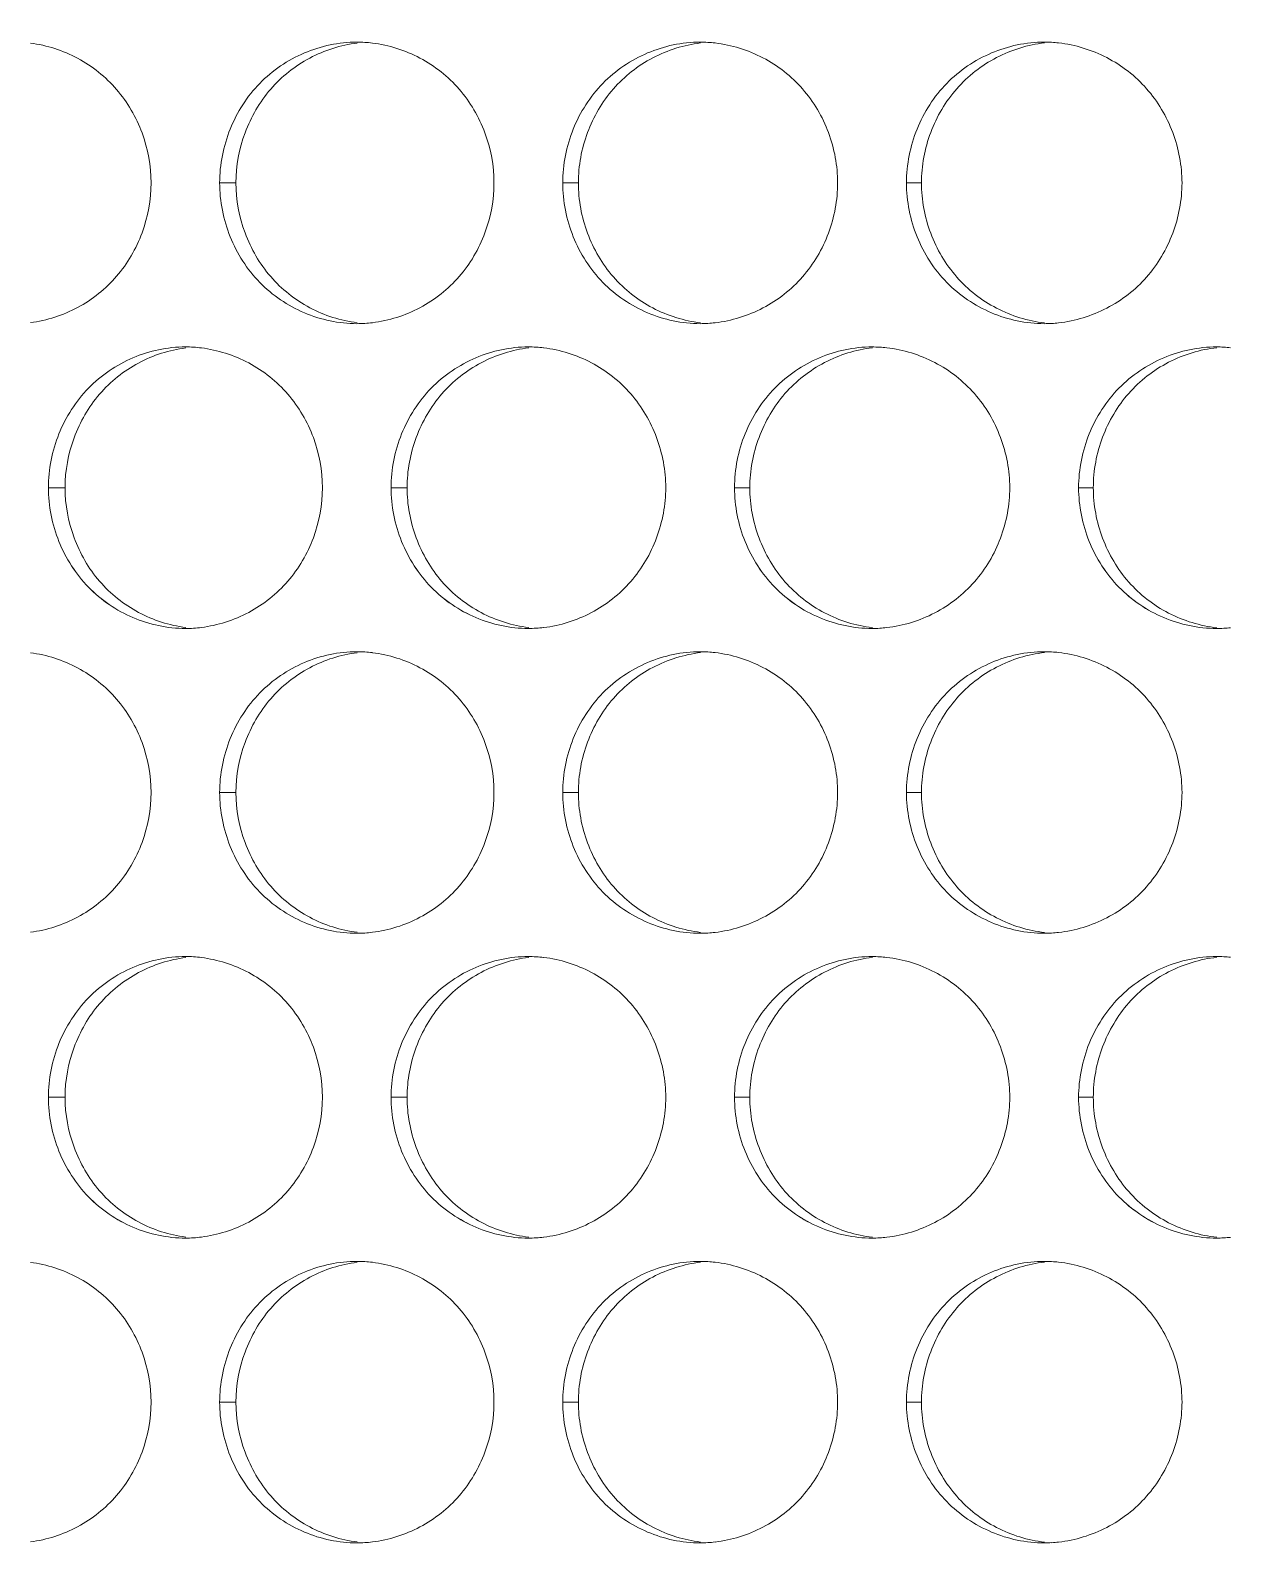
# Model space of a CAD drawing. Header units: millimetres. Extents: x 1177 to 4147, y 93 to 2194.
# Drawn here: x 1623.17 to 1648.75, y 1713.08 to 1745.56 of the extents above; entities that cross this region are included whole.
import ezdxf

# ---------------------------------------------------------------- set-up
doc = ezdxf.new("R2010")
doc.units = ezdxf.units.MM
doc.header["$LTSCALE"] = 0.1
doc.layers.get('0').update_dxf_attribs({"lineweight": 13})
doc.layers.add('标注', color=251, linetype='Continuous', lineweight=9)

msp = doc.modelspace()

# ---------------------------------------------------------------- linework, layer by layer
msp.add_arc((1812.49, 1686.895), 196.75, 204.56225, 43.01001)
at = {"layer": '标注'}
for p, q in [((1627.551, 1742.313), (1627.203, 1742.313)), ((1634.85, 1742.313), (1634.516, 1742.313)), ((1642.165, 1742.313), (1641.845, 1742.313)), ((1623.907, 1735.818), (1623.553, 1735.818)), ((1623.907, 1735.818), (1623.553, 1735.818)), ((1631.199, 1735.818), (1630.858, 1735.818)), ((1631.199, 1735.818), (1630.858, 1735.818)), ((1638.506, 1735.818), (1638.179, 1735.818)), ((1638.506, 1735.818), (1638.179, 1735.818)), ((1645.828, 1735.818), (1645.515, 1735.818)), ((1645.828, 1735.818), (1645.515, 1735.818)), ((1627.551, 1729.323), (1627.203, 1729.323)), ((1634.85, 1729.323), (1634.516, 1729.323)), ((1642.165, 1729.323), (1641.845, 1729.323)), ((1623.907, 1722.827), (1623.553, 1722.827)), ((1623.907, 1722.827), (1623.553, 1722.827)), ((1631.199, 1722.827), (1630.858, 1722.827)), ((1631.199, 1722.827), (1630.858, 1722.827)), ((1638.506, 1722.827), (1638.179, 1722.827)), ((1638.506, 1722.827), (1638.179, 1722.827)), ((1645.828, 1722.827), (1645.515, 1722.827)), ((1645.828, 1722.827), (1645.515, 1722.827)), ((1627.551, 1716.332), (1627.203, 1716.332)), ((1634.85, 1716.332), (1634.516, 1716.332)), ((1642.165, 1716.332), (1641.845, 1716.332))]:
    msp.add_line(p, q, dxfattribs=at)
for centre, radius, start, end in [((1630.126, 1742.589), 2.724, 86.3499, 89.9928), ((1630.122, 1742.532), 2.781, 83.026, 86.3504), ((1637.445, 1742.579), 2.734, 86.5115, 89.9934), ((1637.442, 1742.524), 2.789, 83.3318, 86.512), ((1644.78, 1742.569), 2.744, 86.6715, 89.994), ((1644.777, 1742.516), 2.797, 83.635, 86.672), ((1630.126, 1742.037), 2.724, 270.0072, 273.6501), ((1630.122, 1742.094), 2.781, 273.6496, 276.974), ((1637.445, 1742.047), 2.734, 270.0066, 273.4885), ((1637.442, 1742.102), 2.789, 273.488, 276.6682), ((1644.78, 1742.057), 2.744, 270.006, 273.3285), ((1644.777, 1742.11), 2.797, 273.328, 276.365), ((1626.472, 1736.099), 2.719, 86.2684, 89.9925), ((1626.472, 1736.099), 2.719, 86.2684, 89.9925), ((1626.469, 1736.041), 2.777, 82.872, 86.269), ((1626.469, 1736.041), 2.777, 82.872, 86.269), ((1633.784, 1736.089), 2.729, 86.4309, 89.9931), ((1633.784, 1736.089), 2.729, 86.4309, 89.9931), ((1633.78, 1736.033), 2.785, 83.1792, 86.4314), ((1633.78, 1736.033), 2.785, 83.1792, 86.4314), ((1641.111, 1736.078), 2.739, 86.5917, 89.9937), ((1641.111, 1736.078), 2.739, 86.5917, 89.9937), ((1641.108, 1736.025), 2.793, 83.4837, 86.5922), ((1641.108, 1736.025), 2.793, 83.4837, 86.5922), ((1648.453, 1736.069), 2.749, 86.7509, 89.9943), ((1648.453, 1736.069), 2.749, 86.7509, 89.9943), ((1648.45, 1736.017), 2.801, 83.7856, 86.7514), ((1648.45, 1736.017), 2.801, 83.7856, 86.7514), ((1626.472, 1735.536), 2.719, 270.0075, 273.7316), ((1626.472, 1735.536), 2.719, 270.0075, 273.7316), ((1626.469, 1735.595), 2.777, 273.731, 277.128), ((1626.469, 1735.595), 2.777, 273.731, 277.128), ((1633.784, 1735.547), 2.729, 270.0069, 273.5691), ((1633.784, 1735.547), 2.729, 270.0069, 273.5691), ((1633.78, 1735.603), 2.785, 273.5686, 276.8208), ((1633.78, 1735.603), 2.785, 273.5686, 276.8208), ((1641.111, 1735.557), 2.739, 270.0063, 273.4083), ((1641.111, 1735.557), 2.739, 270.0063, 273.4083), ((1641.108, 1735.611), 2.793, 273.4078, 276.5163), ((1641.108, 1735.611), 2.793, 273.4078, 276.5163), ((1648.453, 1735.567), 2.749, 270.0057, 273.2491), ((1648.453, 1735.567), 2.749, 270.0057, 273.2491), ((1648.45, 1735.619), 2.801, 273.2486, 276.2144), ((1648.45, 1735.619), 2.801, 273.2486, 276.2144), ((1630.126, 1729.599), 2.724, 86.3499, 89.9928), ((1630.122, 1729.542), 2.781, 83.026, 86.3504), ((1637.445, 1729.588), 2.734, 86.5115, 89.9934), ((1637.442, 1729.533), 2.789, 83.3318, 86.512), ((1644.78, 1729.578), 2.744, 86.6715, 89.994), ((1644.777, 1729.526), 2.797, 83.635, 86.672), ((1630.126, 1729.047), 2.724, 270.0072, 273.6501), ((1630.122, 1729.104), 2.781, 273.6496, 276.974), ((1637.445, 1729.057), 2.734, 270.0066, 273.4885), ((1637.442, 1729.112), 2.789, 273.488, 276.6682), ((1644.78, 1729.067), 2.744, 270.006, 273.3285), ((1644.777, 1729.12), 2.797, 273.328, 276.365), ((1626.472, 1723.109), 2.719, 86.2684, 89.9925), ((1626.472, 1723.109), 2.719, 86.2684, 89.9925), ((1626.469, 1723.051), 2.777, 82.872, 86.269), ((1626.469, 1723.051), 2.777, 82.872, 86.269), ((1633.784, 1723.098), 2.729, 86.4309, 89.9931), ((1633.784, 1723.098), 2.729, 86.4309, 89.9931), ((1633.78, 1723.042), 2.785, 83.1792, 86.4314), ((1633.78, 1723.042), 2.785, 83.1792, 86.4314), ((1641.111, 1723.088), 2.739, 86.5917, 89.9937), ((1641.111, 1723.088), 2.739, 86.5917, 89.9937), ((1641.108, 1723.034), 2.793, 83.4837, 86.5922), ((1641.108, 1723.034), 2.793, 83.4837, 86.5922), ((1648.453, 1723.078), 2.749, 86.7509, 89.9943), ((1648.453, 1723.078), 2.749, 86.7509, 89.9943), ((1648.45, 1723.027), 2.801, 83.7856, 86.7514), ((1648.45, 1723.027), 2.801, 83.7856, 86.7514), ((1626.472, 1722.546), 2.719, 270.0075, 273.7316), ((1626.472, 1722.546), 2.719, 270.0075, 273.7316), ((1626.469, 1722.604), 2.777, 273.731, 277.128), ((1626.469, 1722.604), 2.777, 273.731, 277.128), ((1633.784, 1722.557), 2.729, 270.0069, 273.5691), ((1633.784, 1722.557), 2.729, 270.0069, 273.5691), ((1633.78, 1722.613), 2.785, 273.5686, 276.8208), ((1633.78, 1722.613), 2.785, 273.5686, 276.8208), ((1641.111, 1722.567), 2.739, 270.0063, 273.4083), ((1641.111, 1722.567), 2.739, 270.0063, 273.4083), ((1641.108, 1722.621), 2.793, 273.4078, 276.5163), ((1641.108, 1722.621), 2.793, 273.4078, 276.5163), ((1648.453, 1722.577), 2.749, 270.0057, 273.2491), ((1648.453, 1722.577), 2.749, 270.0057, 273.2491), ((1648.45, 1722.628), 2.801, 273.2486, 276.2144), ((1648.45, 1722.628), 2.801, 273.2486, 276.2144), ((1630.126, 1716.608), 2.724, 86.3499, 89.9928), ((1630.122, 1716.551), 2.781, 83.026, 86.3504), ((1637.445, 1716.598), 2.734, 86.5115, 89.9934), ((1637.442, 1716.543), 2.789, 83.3318, 86.512), ((1644.78, 1716.588), 2.744, 86.6715, 89.994), ((1644.777, 1716.535), 2.797, 83.635, 86.672), ((1630.126, 1716.056), 2.724, 270.0072, 273.6501), ((1630.122, 1716.113), 2.781, 273.6496, 276.974), ((1637.445, 1716.067), 2.734, 270.0066, 273.4885), ((1637.442, 1716.122), 2.789, 273.488, 276.6682), ((1644.78, 1716.077), 2.744, 270.006, 273.3285), ((1644.777, 1716.129), 2.797, 273.328, 276.365)]:
    msp.add_arc(centre, radius, start, end, dxfattribs=at)
msp.add_spline([(2027.49, 1819.182), (1864.296, 1806.369), (1766.772, 1737.15), (1658.757, 1615.796), (1597.49, 1595.163)], degree=3, dxfattribs=at)
for points, knots in [([(1625.742, 1742.313), (1625.742, 1742.674), (1625.608, 1743.397), (1625.06, 1744.345), (1624.209, 1745.023), (1623.52, 1745.246), (1623.17, 1745.291)], [0, 0, 0, 0, 0.253013, 0.504283, 0.752908, 1, 1, 1, 1]), ([(1630.135, 1745.292), (1629.784, 1745.249), (1629.092, 1745.029), (1628.237, 1744.351), (1627.686, 1743.4), (1627.551, 1742.675), (1627.551, 1742.313)], [0, 0, 0, 0, 0.247099, 0.495678, 0.74693, 1, 1, 1, 1]), ([(1633.052, 1742.313), (1633.052, 1742.675), (1632.917, 1743.401), (1632.364, 1744.351), (1631.506, 1745.029), (1630.811, 1745.25), (1630.46, 1745.293)], [0, 0, 0, 0, 0.252789, 0.503949, 0.752665, 1, 1, 1, 1]), ([(1637.454, 1745.294), (1637.101, 1745.253), (1636.404, 1745.034), (1635.542, 1744.357), (1634.986, 1743.404), (1634.85, 1742.676), (1634.85, 1742.313)], [0, 0, 0, 0, 0.247334, 0.496004, 0.747149, 1, 1, 1, 1]), ([(1640.378, 1742.313), (1640.378, 1742.676), (1640.241, 1743.405), (1639.683, 1744.358), (1638.818, 1745.035), (1638.119, 1745.253), (1637.766, 1745.294)], [0, 0, 0, 0, 0.252574, 0.503626, 0.752432, 1, 1, 1, 1]), ([(1644.789, 1745.296), (1644.434, 1745.256), (1643.733, 1745.04), (1642.863, 1744.363), (1642.302, 1743.408), (1642.165, 1742.677), (1642.165, 1742.313)], [0, 0, 0, 0, 0.247559, 0.496317, 0.747359, 1, 1, 1, 1]), ([(1647.719, 1742.313), (1647.719, 1742.677), (1647.581, 1743.409), (1647.018, 1744.364), (1646.146, 1745.04), (1645.443, 1745.256), (1645.087, 1745.296)], [0, 0, 0, 0, 0.252366, 0.503316, 0.752209, 1, 1, 1, 1]), ([(1623.17, 1739.335), (1623.52, 1739.38), (1624.209, 1739.603), (1625.06, 1740.281), (1625.608, 1741.229), (1625.742, 1741.953), (1625.742, 1742.313)], [0, 0, 0, 0, 0.247092, 0.495717, 0.746987, 1, 1, 1, 1]), ([(1627.551, 1742.313), (1627.551, 1741.951), (1627.686, 1741.226), (1628.237, 1740.275), (1629.092, 1739.597), (1629.784, 1739.377), (1630.135, 1739.334)], [0, 0, 0, 0, 0.25307, 0.504322, 0.752901, 1, 1, 1, 1]), ([(1630.46, 1739.334), (1630.811, 1739.376), (1631.506, 1739.597), (1632.364, 1740.275), (1632.917, 1741.225), (1633.052, 1741.951), (1633.052, 1742.313)], [0, 0, 0, 0, 0.247335, 0.496051, 0.747211, 1, 1, 1, 1]), ([(1634.85, 1742.313), (1634.85, 1741.95), (1634.986, 1741.222), (1635.542, 1740.269), (1636.404, 1739.592), (1637.101, 1739.373), (1637.454, 1739.332)], [0, 0, 0, 0, 0.252851, 0.503996, 0.752666, 1, 1, 1, 1]), ([(1637.766, 1739.332), (1638.119, 1739.373), (1638.818, 1739.591), (1639.683, 1740.268), (1640.241, 1741.221), (1640.378, 1741.95), (1640.378, 1742.313)], [0, 0, 0, 0, 0.247568, 0.496374, 0.747426, 1, 1, 1, 1]), ([(1642.165, 1742.313), (1642.165, 1741.949), (1642.302, 1741.218), (1642.863, 1740.263), (1643.733, 1739.586), (1644.434, 1739.37), (1644.789, 1739.33)], [0, 0, 0, 0, 0.252641, 0.503683, 0.752441, 1, 1, 1, 1]), ([(1645.087, 1739.33), (1645.443, 1739.37), (1646.146, 1739.586), (1647.018, 1740.262), (1647.581, 1741.217), (1647.719, 1741.949), (1647.719, 1742.313)], [0, 0, 0, 0, 0.247791, 0.496684, 0.747634, 1, 1, 1, 1]), ([(1626.481, 1738.796), (1626.132, 1738.753), (1625.442, 1738.531), (1624.59, 1737.852), (1624.041, 1736.903), (1623.907, 1736.179), (1623.907, 1735.818)], [0, 0, 0, 0, 0.246977, 0.49551, 0.746818, 1, 1, 1, 1]), ([(1626.481, 1738.796), (1626.132, 1738.753), (1625.442, 1738.531), (1624.59, 1737.852), (1624.041, 1736.903), (1623.907, 1736.179), (1623.907, 1735.818)], [0, 0, 0, 0, 0.246977, 0.49551, 0.746818, 1, 1, 1, 1]), ([(1629.395, 1735.818), (1629.395, 1736.179), (1629.261, 1736.904), (1628.71, 1737.853), (1627.855, 1738.531), (1627.163, 1738.753), (1626.813, 1738.797)], [0, 0, 0, 0, 0.2529, 0.504114, 0.752785, 1, 1, 1, 1]), ([(1629.395, 1735.818), (1629.395, 1736.179), (1629.261, 1736.904), (1628.71, 1737.853), (1627.855, 1738.531), (1627.163, 1738.753), (1626.813, 1738.797)], [0, 0, 0, 0, 0.2529, 0.504114, 0.752785, 1, 1, 1, 1]), ([(1633.793, 1738.798), (1633.441, 1738.756), (1632.746, 1738.536), (1631.887, 1737.859), (1631.334, 1736.907), (1631.199, 1736.18), (1631.199, 1735.818)], [0, 0, 0, 0, 0.247217, 0.495842, 0.747041, 1, 1, 1, 1]), ([(1633.793, 1738.798), (1633.441, 1738.756), (1632.746, 1738.536), (1631.887, 1737.859), (1631.334, 1736.907), (1631.199, 1736.18), (1631.199, 1735.818)], [0, 0, 0, 0, 0.247217, 0.495842, 0.747041, 1, 1, 1, 1]), ([(1636.713, 1735.818), (1636.713, 1736.18), (1636.577, 1736.908), (1636.021, 1737.859), (1635.16, 1738.537), (1634.463, 1738.756), (1634.111, 1738.798)], [0, 0, 0, 0, 0.25268, 0.503786, 0.752547, 1, 1, 1, 1]), ([(1636.713, 1735.818), (1636.713, 1736.18), (1636.577, 1736.908), (1636.021, 1737.859), (1635.16, 1738.537), (1634.463, 1738.756), (1634.111, 1738.798)], [0, 0, 0, 0, 0.25268, 0.503786, 0.752547, 1, 1, 1, 1]), ([(1641.119, 1738.8), (1640.766, 1738.759), (1640.067, 1738.542), (1639.201, 1737.865), (1638.642, 1736.911), (1638.506, 1736.181), (1638.506, 1735.818)], [0, 0, 0, 0, 0.247448, 0.496162, 0.747255, 1, 1, 1, 1]), ([(1641.119, 1738.8), (1640.766, 1738.759), (1640.067, 1738.542), (1639.201, 1737.865), (1638.642, 1736.911), (1638.506, 1736.181), (1638.506, 1735.818)], [0, 0, 0, 0, 0.247448, 0.496162, 0.747255, 1, 1, 1, 1]), ([(1644.046, 1735.818), (1644.046, 1736.181), (1643.909, 1736.912), (1643.348, 1737.866), (1642.48, 1738.542), (1641.779, 1738.759), (1641.425, 1738.8)], [0, 0, 0, 0, 0.252469, 0.503469, 0.752319, 1, 1, 1, 1]), ([(1644.046, 1735.818), (1644.046, 1736.181), (1643.909, 1736.912), (1643.348, 1737.866), (1642.48, 1738.542), (1641.779, 1738.759), (1641.425, 1738.8)], [0, 0, 0, 0, 0.252469, 0.503469, 0.752319, 1, 1, 1, 1]), ([(1648.461, 1738.801), (1648.106, 1738.763), (1647.402, 1738.548), (1646.529, 1737.871), (1645.966, 1736.915), (1645.828, 1736.183), (1645.828, 1735.818)], [0, 0, 0, 0, 0.247668, 0.496469, 0.747461, 1, 1, 1, 1]), ([(1648.461, 1738.801), (1648.106, 1738.763), (1647.402, 1738.548), (1646.529, 1737.871), (1645.966, 1736.915), (1645.828, 1736.183), (1645.828, 1735.818)], [0, 0, 0, 0, 0.247668, 0.496469, 0.747461, 1, 1, 1, 1]), ([(1623.907, 1735.818), (1623.907, 1735.457), (1624.041, 1734.733), (1624.59, 1733.783), (1625.442, 1733.105), (1626.132, 1732.883), (1626.481, 1732.839)], [0, 0, 0, 0, 0.253182, 0.50449, 0.753023, 1, 1, 1, 1]), ([(1623.907, 1735.818), (1623.907, 1735.457), (1624.041, 1734.733), (1624.59, 1733.783), (1625.442, 1733.105), (1626.132, 1732.883), (1626.481, 1732.839)], [0, 0, 0, 0, 0.253182, 0.50449, 0.753023, 1, 1, 1, 1]), ([(1626.813, 1732.839), (1627.163, 1732.883), (1627.855, 1733.105), (1628.71, 1733.783), (1629.261, 1734.732), (1629.395, 1735.457), (1629.395, 1735.818)], [0, 0, 0, 0, 0.247215, 0.495886, 0.7471, 1, 1, 1, 1]), ([(1626.813, 1732.839), (1627.163, 1732.883), (1627.855, 1733.105), (1628.71, 1733.783), (1629.261, 1734.732), (1629.395, 1735.457), (1629.395, 1735.818)], [0, 0, 0, 0, 0.247215, 0.495886, 0.7471, 1, 1, 1, 1]), ([(1631.199, 1735.818), (1631.199, 1735.456), (1631.334, 1734.729), (1631.887, 1733.777), (1632.746, 1733.099), (1633.441, 1732.88), (1633.793, 1732.838)], [0, 0, 0, 0, 0.252959, 0.504158, 0.752783, 1, 1, 1, 1]), ([(1631.199, 1735.818), (1631.199, 1735.456), (1631.334, 1734.729), (1631.887, 1733.777), (1632.746, 1733.099), (1633.441, 1732.88), (1633.793, 1732.838)], [0, 0, 0, 0, 0.252959, 0.504158, 0.752783, 1, 1, 1, 1]), ([(1634.111, 1732.837), (1634.463, 1732.88), (1635.16, 1733.099), (1636.021, 1733.776), (1636.577, 1734.728), (1636.713, 1735.455), (1636.713, 1735.818)], [0, 0, 0, 0, 0.247453, 0.496214, 0.74732, 1, 1, 1, 1]), ([(1634.111, 1732.837), (1634.463, 1732.88), (1635.16, 1733.099), (1636.021, 1733.776), (1636.577, 1734.728), (1636.713, 1735.455), (1636.713, 1735.818)], [0, 0, 0, 0, 0.247453, 0.496214, 0.74732, 1, 1, 1, 1]), ([(1638.506, 1735.818), (1638.506, 1735.454), (1638.642, 1734.725), (1639.201, 1733.771), (1640.067, 1733.094), (1640.766, 1732.876), (1641.119, 1732.836)], [0, 0, 0, 0, 0.252745, 0.503838, 0.752552, 1, 1, 1, 1]), ([(1638.506, 1735.818), (1638.506, 1735.454), (1638.642, 1734.725), (1639.201, 1733.771), (1640.067, 1733.094), (1640.766, 1732.876), (1641.119, 1732.836)], [0, 0, 0, 0, 0.252745, 0.503838, 0.752552, 1, 1, 1, 1]), ([(1641.425, 1732.836), (1641.779, 1732.876), (1642.48, 1733.093), (1643.348, 1733.77), (1643.909, 1734.724), (1644.046, 1735.454), (1644.046, 1735.818)], [0, 0, 0, 0, 0.247681, 0.496531, 0.747531, 1, 1, 1, 1]), ([(1641.425, 1732.836), (1641.779, 1732.876), (1642.48, 1733.093), (1643.348, 1733.77), (1643.909, 1734.724), (1644.046, 1735.454), (1644.046, 1735.818)], [0, 0, 0, 0, 0.247681, 0.496531, 0.747531, 1, 1, 1, 1]), ([(1645.828, 1735.818), (1645.828, 1735.453), (1645.966, 1734.721), (1646.529, 1733.765), (1647.402, 1733.088), (1648.106, 1732.873), (1648.461, 1732.834)], [0, 0, 0, 0, 0.252539, 0.503531, 0.752332, 1, 1, 1, 1]), ([(1645.828, 1735.818), (1645.828, 1735.453), (1645.966, 1734.721), (1646.529, 1733.765), (1647.402, 1733.088), (1648.106, 1732.873), (1648.461, 1732.834)], [0, 0, 0, 0, 0.252539, 0.503531, 0.752332, 1, 1, 1, 1]), ([(1623.778, 1734.671), (1623.922, 1734.312), (1624.347, 1733.643), (1625.004, 1733.2), (1625.356, 1733.05)], [0, 0, 0, 0, 0.502476, 1, 1, 1, 1]), ([(1631.083, 1734.671), (1631.228, 1734.312), (1631.654, 1733.643), (1632.312, 1733.199), (1632.665, 1733.05)], [0, 0, 0, 0, 0.502261, 1, 1, 1, 1]), ([(1638.405, 1734.671), (1638.55, 1734.312), (1638.977, 1733.642), (1639.636, 1733.199), (1639.99, 1733.05)], [0, 0, 0, 0, 0.502056, 1, 1, 1, 1]), ([(1645.741, 1734.671), (1645.887, 1734.312), (1646.315, 1733.642), (1646.976, 1733.199), (1647.33, 1733.05)], [0, 0, 0, 0, 0.501859, 1, 1, 1, 1]), ([(1625.742, 1729.323), (1625.742, 1729.683), (1625.608, 1730.407), (1625.06, 1731.355), (1624.209, 1732.033), (1623.52, 1732.256), (1623.17, 1732.3)], [0, 0, 0, 0, 0.253013, 0.504283, 0.752908, 1, 1, 1, 1]), ([(1630.135, 1732.302), (1629.784, 1732.259), (1629.092, 1732.038), (1628.237, 1731.36), (1627.686, 1730.41), (1627.551, 1729.684), (1627.551, 1729.323)], [0, 0, 0, 0, 0.247099, 0.495678, 0.74693, 1, 1, 1, 1]), ([(1633.052, 1729.323), (1633.052, 1729.684), (1632.917, 1730.411), (1632.364, 1731.361), (1631.506, 1732.039), (1630.811, 1732.259), (1630.46, 1732.302)], [0, 0, 0, 0, 0.252789, 0.503949, 0.752665, 1, 1, 1, 1]), ([(1637.454, 1732.304), (1637.101, 1732.262), (1636.404, 1732.044), (1635.542, 1731.367), (1634.986, 1730.414), (1634.85, 1729.686), (1634.85, 1729.323)], [0, 0, 0, 0, 0.247334, 0.496004, 0.747149, 1, 1, 1, 1]), ([(1640.378, 1729.323), (1640.378, 1729.686), (1640.241, 1730.414), (1639.683, 1731.367), (1638.818, 1732.044), (1638.119, 1732.263), (1637.766, 1732.304)], [0, 0, 0, 0, 0.252574, 0.503626, 0.752432, 1, 1, 1, 1]), ([(1644.789, 1732.305), (1644.434, 1732.266), (1643.733, 1732.05), (1642.863, 1731.373), (1642.302, 1730.418), (1642.165, 1729.687), (1642.165, 1729.323)], [0, 0, 0, 0, 0.247559, 0.496317, 0.747359, 1, 1, 1, 1]), ([(1647.719, 1729.323), (1647.719, 1729.687), (1647.581, 1730.418), (1647.018, 1731.373), (1646.146, 1732.05), (1645.443, 1732.266), (1645.087, 1732.306)], [0, 0, 0, 0, 0.252366, 0.503316, 0.752209, 1, 1, 1, 1]), ([(1623.17, 1726.345), (1623.52, 1726.39), (1624.209, 1726.612), (1625.06, 1727.291), (1625.608, 1728.239), (1625.742, 1728.962), (1625.742, 1729.323)], [0, 0, 0, 0, 0.247092, 0.495717, 0.746987, 1, 1, 1, 1]), ([(1627.551, 1729.323), (1627.551, 1728.961), (1627.686, 1728.235), (1628.237, 1727.285), (1629.092, 1726.607), (1629.784, 1726.386), (1630.135, 1726.343)], [0, 0, 0, 0, 0.25307, 0.504322, 0.752901, 1, 1, 1, 1]), ([(1630.46, 1726.343), (1630.811, 1726.386), (1631.506, 1726.607), (1632.364, 1727.284), (1632.917, 1728.235), (1633.052, 1728.961), (1633.052, 1729.323)], [0, 0, 0, 0, 0.247335, 0.496051, 0.747211, 1, 1, 1, 1]), ([(1634.85, 1729.323), (1634.85, 1728.96), (1634.986, 1728.231), (1635.542, 1727.279), (1636.404, 1726.601), (1637.101, 1726.383), (1637.454, 1726.342)], [0, 0, 0, 0, 0.252851, 0.503996, 0.752666, 1, 1, 1, 1]), ([(1637.766, 1726.341), (1638.119, 1726.383), (1638.818, 1726.601), (1639.683, 1727.278), (1640.241, 1728.231), (1640.378, 1728.96), (1640.378, 1729.323)], [0, 0, 0, 0, 0.247568, 0.496374, 0.747426, 1, 1, 1, 1]), ([(1642.165, 1729.323), (1642.165, 1728.959), (1642.302, 1728.228), (1642.863, 1727.272), (1643.733, 1726.596), (1644.434, 1726.38), (1644.789, 1726.34)], [0, 0, 0, 0, 0.252641, 0.503683, 0.752441, 1, 1, 1, 1]), ([(1645.087, 1726.34), (1645.443, 1726.379), (1646.146, 1726.595), (1647.018, 1727.272), (1647.581, 1728.227), (1647.719, 1728.958), (1647.719, 1729.323)], [0, 0, 0, 0, 0.247791, 0.496684, 0.747634, 1, 1, 1, 1]), ([(1626.481, 1725.806), (1626.132, 1725.762), (1625.442, 1725.54), (1624.59, 1724.862), (1624.041, 1723.913), (1623.907, 1723.189), (1623.907, 1722.827)], [0, 0, 0, 0, 0.246977, 0.49551, 0.746818, 1, 1, 1, 1]), ([(1626.481, 1725.806), (1626.132, 1725.762), (1625.442, 1725.54), (1624.59, 1724.862), (1624.041, 1723.913), (1623.907, 1723.189), (1623.907, 1722.827)], [0, 0, 0, 0, 0.246977, 0.49551, 0.746818, 1, 1, 1, 1]), ([(1629.395, 1722.827), (1629.395, 1723.189), (1629.261, 1723.913), (1628.71, 1724.863), (1627.855, 1725.541), (1627.163, 1725.762), (1626.813, 1725.806)], [0, 0, 0, 0, 0.2529, 0.504114, 0.752785, 1, 1, 1, 1]), ([(1629.395, 1722.827), (1629.395, 1723.189), (1629.261, 1723.913), (1628.71, 1724.863), (1627.855, 1725.541), (1627.163, 1725.762), (1626.813, 1725.806)], [0, 0, 0, 0, 0.2529, 0.504114, 0.752785, 1, 1, 1, 1]), ([(1633.793, 1725.808), (1633.441, 1725.766), (1632.746, 1725.546), (1631.887, 1724.868), (1631.334, 1723.917), (1631.199, 1723.19), (1631.199, 1722.827)], [0, 0, 0, 0, 0.247217, 0.495842, 0.747041, 1, 1, 1, 1]), ([(1633.793, 1725.808), (1633.441, 1725.766), (1632.746, 1725.546), (1631.887, 1724.868), (1631.334, 1723.917), (1631.199, 1723.19), (1631.199, 1722.827)], [0, 0, 0, 0, 0.247217, 0.495842, 0.747041, 1, 1, 1, 1]), ([(1636.713, 1722.827), (1636.713, 1723.19), (1636.577, 1723.917), (1636.021, 1724.869), (1635.16, 1725.546), (1634.463, 1725.766), (1634.111, 1725.808)], [0, 0, 0, 0, 0.25268, 0.503786, 0.752547, 1, 1, 1, 1]), ([(1636.713, 1722.827), (1636.713, 1723.19), (1636.577, 1723.917), (1636.021, 1724.869), (1635.16, 1725.546), (1634.463, 1725.766), (1634.111, 1725.808)], [0, 0, 0, 0, 0.25268, 0.503786, 0.752547, 1, 1, 1, 1]), ([(1641.119, 1725.809), (1640.766, 1725.769), (1640.067, 1725.552), (1639.201, 1724.875), (1638.642, 1723.921), (1638.506, 1723.191), (1638.506, 1722.827)], [0, 0, 0, 0, 0.247448, 0.496162, 0.747255, 1, 1, 1, 1]), ([(1641.119, 1725.809), (1640.766, 1725.769), (1640.067, 1725.552), (1639.201, 1724.875), (1638.642, 1723.921), (1638.506, 1723.191), (1638.506, 1722.827)], [0, 0, 0, 0, 0.247448, 0.496162, 0.747255, 1, 1, 1, 1]), ([(1644.046, 1722.827), (1644.046, 1723.191), (1643.909, 1723.921), (1643.348, 1724.875), (1642.48, 1725.552), (1641.779, 1725.769), (1641.425, 1725.81)], [0, 0, 0, 0, 0.252469, 0.503469, 0.752319, 1, 1, 1, 1]), ([(1644.046, 1722.827), (1644.046, 1723.191), (1643.909, 1723.921), (1643.348, 1724.875), (1642.48, 1725.552), (1641.779, 1725.769), (1641.425, 1725.81)], [0, 0, 0, 0, 0.252469, 0.503469, 0.752319, 1, 1, 1, 1]), ([(1648.461, 1725.811), (1648.106, 1725.772), (1647.402, 1725.557), (1646.529, 1724.881), (1645.966, 1723.924), (1645.828, 1723.192), (1645.828, 1722.827)], [0, 0, 0, 0, 0.247668, 0.496469, 0.747461, 1, 1, 1, 1]), ([(1648.461, 1725.811), (1648.106, 1725.772), (1647.402, 1725.557), (1646.529, 1724.881), (1645.966, 1723.924), (1645.828, 1723.192), (1645.828, 1722.827)], [0, 0, 0, 0, 0.247668, 0.496469, 0.747461, 1, 1, 1, 1]), ([(1623.907, 1722.827), (1623.907, 1722.466), (1624.041, 1721.742), (1624.59, 1720.793), (1625.442, 1720.115), (1626.132, 1719.893), (1626.481, 1719.849)], [0, 0, 0, 0, 0.253182, 0.50449, 0.753023, 1, 1, 1, 1]), ([(1623.907, 1722.827), (1623.907, 1722.466), (1624.041, 1721.742), (1624.59, 1720.793), (1625.442, 1720.115), (1626.132, 1719.893), (1626.481, 1719.849)], [0, 0, 0, 0, 0.253182, 0.50449, 0.753023, 1, 1, 1, 1]), ([(1626.813, 1719.849), (1627.163, 1719.893), (1627.855, 1720.114), (1628.71, 1720.792), (1629.261, 1721.742), (1629.395, 1722.466), (1629.395, 1722.827)], [0, 0, 0, 0, 0.247215, 0.495886, 0.7471, 1, 1, 1, 1]), ([(1626.813, 1719.849), (1627.163, 1719.893), (1627.855, 1720.114), (1628.71, 1720.792), (1629.261, 1721.742), (1629.395, 1722.466), (1629.395, 1722.827)], [0, 0, 0, 0, 0.247215, 0.495886, 0.7471, 1, 1, 1, 1]), ([(1631.199, 1722.827), (1631.199, 1722.465), (1631.334, 1721.738), (1631.887, 1720.787), (1632.746, 1720.109), (1633.441, 1719.889), (1633.793, 1719.847)], [0, 0, 0, 0, 0.252959, 0.504158, 0.752783, 1, 1, 1, 1]), ([(1631.199, 1722.827), (1631.199, 1722.465), (1631.334, 1721.738), (1631.887, 1720.787), (1632.746, 1720.109), (1633.441, 1719.889), (1633.793, 1719.847)], [0, 0, 0, 0, 0.252959, 0.504158, 0.752783, 1, 1, 1, 1]), ([(1634.111, 1719.847), (1634.463, 1719.889), (1635.16, 1720.109), (1636.021, 1720.786), (1636.577, 1721.738), (1636.713, 1722.465), (1636.713, 1722.827)], [0, 0, 0, 0, 0.247453, 0.496214, 0.74732, 1, 1, 1, 1]), ([(1634.111, 1719.847), (1634.463, 1719.889), (1635.16, 1720.109), (1636.021, 1720.786), (1636.577, 1721.738), (1636.713, 1722.465), (1636.713, 1722.827)], [0, 0, 0, 0, 0.247453, 0.496214, 0.74732, 1, 1, 1, 1]), ([(1638.506, 1722.827), (1638.506, 1722.464), (1638.642, 1721.734), (1639.201, 1720.78), (1640.067, 1720.103), (1640.766, 1719.886), (1641.119, 1719.846)], [0, 0, 0, 0, 0.252745, 0.503838, 0.752552, 1, 1, 1, 1]), ([(1638.506, 1722.827), (1638.506, 1722.464), (1638.642, 1721.734), (1639.201, 1720.78), (1640.067, 1720.103), (1640.766, 1719.886), (1641.119, 1719.846)], [0, 0, 0, 0, 0.252745, 0.503838, 0.752552, 1, 1, 1, 1]), ([(1641.425, 1719.845), (1641.779, 1719.886), (1642.48, 1720.103), (1643.348, 1720.78), (1643.909, 1721.734), (1644.046, 1722.464), (1644.046, 1722.827)], [0, 0, 0, 0, 0.247681, 0.496531, 0.747531, 1, 1, 1, 1]), ([(1641.425, 1719.845), (1641.779, 1719.886), (1642.48, 1720.103), (1643.348, 1720.78), (1643.909, 1721.734), (1644.046, 1722.464), (1644.046, 1722.827)], [0, 0, 0, 0, 0.247681, 0.496531, 0.747531, 1, 1, 1, 1]), ([(1645.828, 1722.827), (1645.828, 1722.463), (1645.966, 1721.73), (1646.529, 1720.774), (1647.402, 1720.098), (1648.106, 1719.883), (1648.461, 1719.844)], [0, 0, 0, 0, 0.252539, 0.503531, 0.752332, 1, 1, 1, 1]), ([(1645.828, 1722.827), (1645.828, 1722.463), (1645.966, 1721.73), (1646.529, 1720.774), (1647.402, 1720.098), (1648.106, 1719.883), (1648.461, 1719.844)], [0, 0, 0, 0, 0.252539, 0.503531, 0.752332, 1, 1, 1, 1]), ([(1623.778, 1721.68), (1623.922, 1721.322), (1624.347, 1720.653), (1625.004, 1720.209), (1625.356, 1720.059)], [0, 0, 0, 0, 0.502476, 1, 1, 1, 1]), ([(1631.083, 1721.68), (1631.228, 1721.322), (1631.654, 1720.652), (1632.312, 1720.209), (1632.665, 1720.059)], [0, 0, 0, 0, 0.502261, 1, 1, 1, 1]), ([(1638.405, 1721.68), (1638.55, 1721.321), (1638.977, 1720.652), (1639.636, 1720.209), (1639.99, 1720.059)], [0, 0, 0, 0, 0.502056, 1, 1, 1, 1]), ([(1645.741, 1721.68), (1645.887, 1721.321), (1646.315, 1720.652), (1646.976, 1720.209), (1647.33, 1720.059)], [0, 0, 0, 0, 0.501859, 1, 1, 1, 1]), ([(1625.742, 1716.332), (1625.742, 1716.693), (1625.608, 1717.416), (1625.06, 1718.364), (1624.209, 1719.043), (1623.52, 1719.265), (1623.17, 1719.31)], [0, 0, 0, 0, 0.253013, 0.504283, 0.752908, 1, 1, 1, 1]), ([(1630.135, 1719.312), (1629.784, 1719.269), (1629.092, 1719.048), (1628.237, 1718.37), (1627.686, 1717.42), (1627.551, 1716.694), (1627.551, 1716.332)], [0, 0, 0, 0, 0.247099, 0.495678, 0.74693, 1, 1, 1, 1]), ([(1633.052, 1716.332), (1633.052, 1716.694), (1632.917, 1717.42), (1632.364, 1718.371), (1631.506, 1719.048), (1630.811, 1719.269), (1630.46, 1719.312)], [0, 0, 0, 0, 0.252789, 0.503949, 0.752665, 1, 1, 1, 1]), ([(1637.454, 1719.313), (1637.101, 1719.272), (1636.404, 1719.054), (1635.542, 1718.376), (1634.986, 1717.423), (1634.85, 1716.695), (1634.85, 1716.332)], [0, 0, 0, 0, 0.247334, 0.496004, 0.747149, 1, 1, 1, 1]), ([(1640.378, 1716.332), (1640.378, 1716.695), (1640.241, 1717.424), (1639.683, 1718.377), (1638.818, 1719.054), (1638.119, 1719.272), (1637.766, 1719.314)], [0, 0, 0, 0, 0.252574, 0.503626, 0.752432, 1, 1, 1, 1]), ([(1644.789, 1719.315), (1644.434, 1719.275), (1643.733, 1719.059), (1642.863, 1718.382), (1642.302, 1717.427), (1642.165, 1716.696), (1642.165, 1716.332)], [0, 0, 0, 0, 0.247559, 0.496317, 0.747359, 1, 1, 1, 1]), ([(1647.719, 1716.332), (1647.719, 1716.696), (1647.581, 1717.428), (1647.018, 1718.383), (1646.146, 1719.06), (1645.443, 1719.276), (1645.087, 1719.315)], [0, 0, 0, 0, 0.252366, 0.503316, 0.752209, 1, 1, 1, 1]), ([(1623.17, 1713.355), (1623.52, 1713.399), (1624.209, 1713.622), (1625.06, 1714.3), (1625.608, 1715.248), (1625.742, 1715.972), (1625.742, 1716.332)], [0, 0, 0, 0, 0.247092, 0.495717, 0.746987, 1, 1, 1, 1]), ([(1627.551, 1716.332), (1627.551, 1715.971), (1627.686, 1715.245), (1628.237, 1714.295), (1629.092, 1713.617), (1629.784, 1713.396), (1630.135, 1713.353)], [0, 0, 0, 0, 0.25307, 0.504322, 0.752901, 1, 1, 1, 1]), ([(1630.46, 1713.353), (1630.811, 1713.396), (1631.506, 1713.616), (1632.364, 1714.294), (1632.917, 1715.244), (1633.052, 1715.971), (1633.052, 1716.332)], [0, 0, 0, 0, 0.247335, 0.496051, 0.747211, 1, 1, 1, 1]), ([(1634.85, 1716.332), (1634.85, 1715.969), (1634.986, 1715.241), (1635.542, 1714.288), (1636.404, 1713.611), (1637.101, 1713.392), (1637.454, 1713.351)], [0, 0, 0, 0, 0.252851, 0.503996, 0.752666, 1, 1, 1, 1]), ([(1637.766, 1713.351), (1638.119, 1713.392), (1638.818, 1713.611), (1639.683, 1714.288), (1640.241, 1715.241), (1640.378, 1715.969), (1640.378, 1716.332)], [0, 0, 0, 0, 0.247568, 0.496374, 0.747426, 1, 1, 1, 1]), ([(1642.165, 1716.332), (1642.165, 1715.968), (1642.302, 1715.237), (1642.863, 1714.282), (1643.733, 1713.605), (1644.434, 1713.389), (1644.789, 1713.35)], [0, 0, 0, 0, 0.252641, 0.503683, 0.752441, 1, 1, 1, 1]), ([(1645.087, 1713.349), (1645.443, 1713.389), (1646.146, 1713.605), (1647.018, 1714.281), (1647.581, 1715.237), (1647.719, 1715.968), (1647.719, 1716.332)], [0, 0, 0, 0, 0.247791, 0.496684, 0.747634, 1, 1, 1, 1])]:
    msp.add_open_spline(points, degree=3, knots=knots, dxfattribs=at)
for points in [[(1630.126, 1745.313), (1629.746, 1745.313), (1629.359, 1745.23), (1629.009, 1745.081)], [(1637.446, 1745.313), (1637.064, 1745.313), (1636.677, 1745.23), (1636.326, 1745.081)], [(1644.781, 1745.313), (1644.398, 1745.313), (1644.01, 1745.23), (1643.658, 1745.081)], [(1629.009, 1745.081), (1628.656, 1744.931), (1628.326, 1744.708), (1628.058, 1744.434)], [(1636.326, 1745.081), (1635.972, 1744.931), (1635.641, 1744.708), (1635.373, 1744.434)], [(1643.658, 1745.081), (1643.304, 1744.931), (1642.973, 1744.708), (1642.704, 1744.434)], [(1628.058, 1744.434), (1627.789, 1744.157), (1627.573, 1743.819), (1627.429, 1743.46)], [(1635.373, 1744.434), (1635.103, 1744.157), (1634.887, 1743.819), (1634.742, 1743.46)], [(1642.704, 1744.434), (1642.433, 1744.157), (1642.217, 1743.819), (1642.071, 1743.46)], [(1627.429, 1743.46), (1627.283, 1743.099), (1627.203, 1742.703), (1627.203, 1742.313)], [(1634.742, 1743.46), (1634.596, 1743.099), (1634.516, 1742.703), (1634.516, 1742.313)], [(1642.071, 1743.46), (1641.925, 1743.099), (1641.845, 1742.703), (1641.845, 1742.313)], [(1627.203, 1742.313), (1627.203, 1741.923), (1627.283, 1741.527), (1627.429, 1741.166)], [(1634.516, 1742.313), (1634.516, 1741.923), (1634.596, 1741.527), (1634.742, 1741.166)], [(1641.845, 1742.313), (1641.845, 1741.923), (1641.925, 1741.527), (1642.071, 1741.166)], [(1627.429, 1741.166), (1627.573, 1740.807), (1627.789, 1740.469), (1628.058, 1740.192)], [(1634.742, 1741.166), (1634.887, 1740.807), (1635.103, 1740.469), (1635.373, 1740.192)], [(1642.071, 1741.166), (1642.217, 1740.807), (1642.433, 1740.469), (1642.704, 1740.192)], [(1628.058, 1740.192), (1628.326, 1739.918), (1628.656, 1739.695), (1629.009, 1739.545)], [(1635.373, 1740.192), (1635.641, 1739.918), (1635.972, 1739.695), (1636.326, 1739.545)], [(1642.704, 1740.192), (1642.973, 1739.918), (1643.304, 1739.695), (1643.658, 1739.545)], [(1629.009, 1739.545), (1629.359, 1739.396), (1629.746, 1739.313), (1630.126, 1739.313)], [(1636.326, 1739.545), (1636.677, 1739.396), (1637.064, 1739.313), (1637.446, 1739.313)], [(1643.658, 1739.545), (1644.01, 1739.396), (1644.398, 1739.313), (1644.781, 1739.313)], [(1626.473, 1738.818), (1626.093, 1738.818), (1625.706, 1738.735), (1625.356, 1738.586)], [(1626.473, 1738.818), (1626.093, 1738.818), (1625.706, 1738.735), (1625.356, 1738.586)], [(1633.784, 1738.818), (1633.403, 1738.818), (1633.016, 1738.735), (1632.665, 1738.586)], [(1633.784, 1738.818), (1633.403, 1738.818), (1633.016, 1738.735), (1632.665, 1738.586)], [(1641.111, 1738.818), (1640.73, 1738.818), (1640.341, 1738.735), (1639.99, 1738.586)], [(1641.111, 1738.818), (1640.73, 1738.818), (1640.341, 1738.735), (1639.99, 1738.586)], [(1648.454, 1738.818), (1648.071, 1738.818), (1647.682, 1738.735), (1647.33, 1738.586)], [(1648.454, 1738.818), (1648.071, 1738.818), (1647.682, 1738.735), (1647.33, 1738.586)], [(1625.356, 1738.586), (1625.004, 1738.436), (1624.674, 1738.213), (1624.407, 1737.938)], [(1625.356, 1738.586), (1625.004, 1738.436), (1624.674, 1738.213), (1624.407, 1737.938)], [(1632.665, 1738.586), (1632.312, 1738.436), (1631.982, 1738.213), (1631.714, 1737.938)], [(1632.665, 1738.586), (1632.312, 1738.436), (1631.982, 1738.213), (1631.714, 1737.938)], [(1639.99, 1738.586), (1639.636, 1738.436), (1639.305, 1738.213), (1639.037, 1737.938)], [(1639.99, 1738.586), (1639.636, 1738.436), (1639.305, 1738.213), (1639.037, 1737.938)], [(1647.33, 1738.586), (1646.976, 1738.436), (1646.644, 1738.213), (1646.375, 1737.938)], [(1647.33, 1738.586), (1646.976, 1738.436), (1646.644, 1738.213), (1646.375, 1737.938)], [(1624.407, 1737.938), (1624.138, 1737.662), (1623.922, 1737.323), (1623.778, 1736.965)], [(1624.407, 1737.938), (1624.138, 1737.662), (1623.922, 1737.323), (1623.778, 1736.965)], [(1631.714, 1737.938), (1631.444, 1737.662), (1631.228, 1737.324), (1631.083, 1736.965)], [(1631.714, 1737.938), (1631.444, 1737.662), (1631.228, 1737.324), (1631.083, 1736.965)], [(1639.037, 1737.938), (1638.766, 1737.662), (1638.55, 1737.324), (1638.405, 1736.965)], [(1639.037, 1737.938), (1638.766, 1737.662), (1638.55, 1737.324), (1638.405, 1736.965)], [(1646.375, 1737.938), (1646.104, 1737.662), (1645.887, 1737.324), (1645.741, 1736.965)], [(1646.375, 1737.938), (1646.104, 1737.662), (1645.887, 1737.324), (1645.741, 1736.965)], [(1623.778, 1736.965), (1623.632, 1736.604), (1623.553, 1736.208), (1623.553, 1735.818)], [(1623.778, 1736.965), (1623.632, 1736.604), (1623.553, 1736.208), (1623.553, 1735.818)], [(1631.083, 1736.965), (1630.937, 1736.604), (1630.858, 1736.208), (1630.858, 1735.818)], [(1631.083, 1736.965), (1630.937, 1736.604), (1630.858, 1736.208), (1630.858, 1735.818)], [(1638.405, 1736.965), (1638.258, 1736.604), (1638.179, 1736.208), (1638.179, 1735.818)], [(1638.405, 1736.965), (1638.258, 1736.604), (1638.179, 1736.208), (1638.179, 1735.818)], [(1645.741, 1736.965), (1645.595, 1736.604), (1645.515, 1736.208), (1645.515, 1735.818)], [(1645.741, 1736.965), (1645.595, 1736.604), (1645.515, 1736.208), (1645.515, 1735.818)], [(1623.553, 1735.818), (1623.553, 1735.428), (1623.632, 1735.032), (1623.778, 1734.671)], [(1623.553, 1735.818), (1623.553, 1735.428), (1623.632, 1735.032), (1623.778, 1734.671)], [(1630.858, 1735.818), (1630.858, 1735.428), (1630.937, 1735.032), (1631.083, 1734.671)], [(1630.858, 1735.818), (1630.858, 1735.428), (1630.937, 1735.032), (1631.083, 1734.671)], [(1638.179, 1735.818), (1638.179, 1735.428), (1638.258, 1735.032), (1638.405, 1734.671)], [(1638.179, 1735.818), (1638.179, 1735.428), (1638.258, 1735.032), (1638.405, 1734.671)], [(1645.515, 1735.818), (1645.515, 1735.428), (1645.595, 1735.032), (1645.741, 1734.671)], [(1645.515, 1735.818), (1645.515, 1735.428), (1645.595, 1735.032), (1645.741, 1734.671)], [(1623.778, 1734.671), (1623.922, 1734.312), (1624.138, 1733.974), (1624.407, 1733.697)], [(1631.083, 1734.671), (1631.228, 1734.312), (1631.444, 1733.974), (1631.714, 1733.697)], [(1638.405, 1734.671), (1638.55, 1734.312), (1638.766, 1733.974), (1639.037, 1733.697)], [(1645.741, 1734.671), (1645.887, 1734.312), (1646.104, 1733.974), (1646.375, 1733.697)], [(1624.407, 1733.697), (1624.674, 1733.423), (1625.004, 1733.2), (1625.356, 1733.05)], [(1631.714, 1733.697), (1631.982, 1733.423), (1632.312, 1733.2), (1632.665, 1733.05)], [(1639.037, 1733.697), (1639.305, 1733.423), (1639.636, 1733.2), (1639.99, 1733.05)], [(1646.375, 1733.697), (1646.644, 1733.422), (1646.976, 1733.199), (1647.33, 1733.05)], [(1625.356, 1733.05), (1625.706, 1732.901), (1626.093, 1732.818), (1626.473, 1732.818)], [(1625.356, 1733.05), (1625.706, 1732.901), (1626.093, 1732.818), (1626.473, 1732.818)], [(1632.665, 1733.05), (1633.016, 1732.901), (1633.403, 1732.818), (1633.784, 1732.818)], [(1632.665, 1733.05), (1633.016, 1732.901), (1633.403, 1732.818), (1633.784, 1732.818)], [(1639.99, 1733.05), (1640.341, 1732.901), (1640.73, 1732.818), (1641.111, 1732.818)], [(1639.99, 1733.05), (1640.341, 1732.901), (1640.73, 1732.818), (1641.111, 1732.818)], [(1647.33, 1733.05), (1647.682, 1732.901), (1648.071, 1732.818), (1648.454, 1732.818)], [(1647.33, 1733.05), (1647.682, 1732.901), (1648.071, 1732.818), (1648.454, 1732.818)], [(1630.126, 1732.323), (1629.746, 1732.323), (1629.359, 1732.24), (1629.009, 1732.091)], [(1637.446, 1732.323), (1637.064, 1732.323), (1636.677, 1732.24), (1636.326, 1732.091)], [(1644.781, 1732.323), (1644.398, 1732.323), (1644.01, 1732.24), (1643.658, 1732.091)], [(1629.009, 1732.091), (1628.656, 1731.941), (1628.326, 1731.718), (1628.058, 1731.443)], [(1636.326, 1732.091), (1635.972, 1731.941), (1635.641, 1731.718), (1635.373, 1731.443)], [(1643.658, 1732.091), (1643.304, 1731.941), (1642.973, 1731.718), (1642.704, 1731.443)], [(1628.058, 1731.443), (1627.789, 1731.166), (1627.573, 1730.828), (1627.429, 1730.47)], [(1635.373, 1731.443), (1635.103, 1731.167), (1634.887, 1730.828), (1634.742, 1730.47)], [(1642.704, 1731.443), (1642.433, 1731.167), (1642.217, 1730.829), (1642.071, 1730.47)], [(1627.429, 1730.47), (1627.283, 1730.109), (1627.203, 1729.712), (1627.203, 1729.323)], [(1634.742, 1730.47), (1634.596, 1730.109), (1634.516, 1729.712), (1634.516, 1729.323)], [(1642.071, 1730.47), (1641.925, 1730.109), (1641.845, 1729.712), (1641.845, 1729.323)], [(1627.203, 1729.323), (1627.203, 1728.933), (1627.283, 1728.537), (1627.429, 1728.175)], [(1634.516, 1729.323), (1634.516, 1728.933), (1634.596, 1728.537), (1634.742, 1728.175)], [(1641.845, 1729.323), (1641.845, 1728.933), (1641.925, 1728.537), (1642.071, 1728.175)], [(1627.429, 1728.175), (1627.573, 1727.817), (1627.789, 1727.479), (1628.058, 1727.202)], [(1634.742, 1728.175), (1634.887, 1727.817), (1635.103, 1727.479), (1635.373, 1727.202)], [(1642.071, 1728.175), (1642.217, 1727.817), (1642.433, 1727.479), (1642.704, 1727.202)], [(1628.058, 1727.202), (1628.326, 1726.928), (1628.656, 1726.704), (1629.009, 1726.554)], [(1635.373, 1727.202), (1635.641, 1726.927), (1635.972, 1726.704), (1636.326, 1726.554)], [(1642.704, 1727.202), (1642.973, 1726.927), (1643.304, 1726.704), (1643.658, 1726.554)], [(1629.009, 1726.554), (1629.359, 1726.406), (1629.746, 1726.323), (1630.126, 1726.323)], [(1636.326, 1726.554), (1636.677, 1726.405), (1637.064, 1726.323), (1637.446, 1726.323)], [(1643.658, 1726.554), (1644.01, 1726.405), (1644.398, 1726.323), (1644.781, 1726.323)], [(1626.473, 1725.827), (1626.093, 1725.827), (1625.706, 1725.745), (1625.356, 1725.596)], [(1626.473, 1725.827), (1626.093, 1725.827), (1625.706, 1725.745), (1625.356, 1725.596)], [(1633.784, 1725.827), (1633.403, 1725.827), (1633.016, 1725.745), (1632.665, 1725.596)], [(1633.784, 1725.827), (1633.403, 1725.827), (1633.016, 1725.745), (1632.665, 1725.596)], [(1641.111, 1725.827), (1640.73, 1725.827), (1640.341, 1725.745), (1639.99, 1725.596)], [(1641.111, 1725.827), (1640.73, 1725.827), (1640.341, 1725.745), (1639.99, 1725.596)], [(1648.454, 1725.827), (1648.071, 1725.827), (1647.682, 1725.745), (1647.33, 1725.596)], [(1648.454, 1725.827), (1648.071, 1725.827), (1647.682, 1725.745), (1647.33, 1725.596)], [(1625.356, 1725.596), (1625.004, 1725.446), (1624.674, 1725.223), (1624.407, 1724.948)], [(1625.356, 1725.596), (1625.004, 1725.446), (1624.674, 1725.223), (1624.407, 1724.948)], [(1632.665, 1725.596), (1632.312, 1725.446), (1631.982, 1725.223), (1631.714, 1724.948)], [(1632.665, 1725.596), (1632.312, 1725.446), (1631.982, 1725.223), (1631.714, 1724.948)], [(1639.99, 1725.596), (1639.636, 1725.446), (1639.305, 1725.223), (1639.037, 1724.948)], [(1639.99, 1725.596), (1639.636, 1725.446), (1639.305, 1725.223), (1639.037, 1724.948)], [(1647.33, 1725.596), (1646.976, 1725.446), (1646.644, 1725.223), (1646.375, 1724.948)], [(1647.33, 1725.596), (1646.976, 1725.446), (1646.644, 1725.223), (1646.375, 1724.948)], [(1624.407, 1724.948), (1624.138, 1724.671), (1623.922, 1724.333), (1623.778, 1723.975)], [(1624.407, 1724.948), (1624.138, 1724.671), (1623.922, 1724.333), (1623.778, 1723.975)], [(1631.714, 1724.948), (1631.444, 1724.671), (1631.228, 1724.333), (1631.083, 1723.975)], [(1631.714, 1724.948), (1631.444, 1724.671), (1631.228, 1724.333), (1631.083, 1723.975)], [(1639.037, 1724.948), (1638.766, 1724.671), (1638.55, 1724.333), (1638.405, 1723.975)], [(1639.037, 1724.948), (1638.766, 1724.671), (1638.55, 1724.333), (1638.405, 1723.975)], [(1646.375, 1724.948), (1646.104, 1724.672), (1645.887, 1724.333), (1645.741, 1723.975)], [(1646.375, 1724.948), (1646.104, 1724.672), (1645.887, 1724.333), (1645.741, 1723.975)], [(1623.778, 1723.975), (1623.632, 1723.613), (1623.553, 1723.217), (1623.553, 1722.827)], [(1623.778, 1723.975), (1623.632, 1723.613), (1623.553, 1723.217), (1623.553, 1722.827)], [(1631.083, 1723.975), (1630.937, 1723.613), (1630.858, 1723.217), (1630.858, 1722.827)], [(1631.083, 1723.975), (1630.937, 1723.613), (1630.858, 1723.217), (1630.858, 1722.827)], [(1638.405, 1723.975), (1638.258, 1723.613), (1638.179, 1723.217), (1638.179, 1722.827)], [(1638.405, 1723.975), (1638.258, 1723.613), (1638.179, 1723.217), (1638.179, 1722.827)], [(1645.741, 1723.975), (1645.595, 1723.614), (1645.515, 1723.217), (1645.515, 1722.827)], [(1645.741, 1723.975), (1645.595, 1723.614), (1645.515, 1723.217), (1645.515, 1722.827)], [(1623.553, 1722.827), (1623.553, 1722.438), (1623.632, 1722.042), (1623.778, 1721.68)], [(1623.553, 1722.827), (1623.553, 1722.438), (1623.632, 1722.042), (1623.778, 1721.68)], [(1630.858, 1722.827), (1630.858, 1722.438), (1630.937, 1722.042), (1631.083, 1721.68)], [(1630.858, 1722.827), (1630.858, 1722.438), (1630.937, 1722.042), (1631.083, 1721.68)], [(1638.179, 1722.827), (1638.179, 1722.438), (1638.258, 1722.042), (1638.405, 1721.68)], [(1638.179, 1722.827), (1638.179, 1722.438), (1638.258, 1722.042), (1638.405, 1721.68)], [(1645.515, 1722.827), (1645.515, 1722.438), (1645.595, 1722.041), (1645.741, 1721.68)], [(1645.515, 1722.827), (1645.515, 1722.438), (1645.595, 1722.041), (1645.741, 1721.68)], [(1623.778, 1721.68), (1623.922, 1721.322), (1624.138, 1720.984), (1624.407, 1720.707)], [(1631.083, 1721.68), (1631.228, 1721.322), (1631.444, 1720.984), (1631.714, 1720.707)], [(1638.405, 1721.68), (1638.55, 1721.322), (1638.766, 1720.983), (1639.037, 1720.707)], [(1645.741, 1721.68), (1645.887, 1721.322), (1646.104, 1720.983), (1646.375, 1720.707)], [(1624.407, 1720.707), (1624.674, 1720.432), (1625.004, 1720.209), (1625.356, 1720.059)], [(1631.714, 1720.707), (1631.982, 1720.432), (1632.312, 1720.209), (1632.665, 1720.059)], [(1639.037, 1720.707), (1639.305, 1720.432), (1639.636, 1720.209), (1639.99, 1720.059)], [(1646.375, 1720.707), (1646.644, 1720.432), (1646.976, 1720.209), (1647.33, 1720.059)], [(1625.356, 1720.059), (1625.706, 1719.91), (1626.093, 1719.827), (1626.473, 1719.827)], [(1625.356, 1720.059), (1625.706, 1719.91), (1626.093, 1719.827), (1626.473, 1719.827)], [(1632.665, 1720.059), (1633.016, 1719.91), (1633.403, 1719.827), (1633.784, 1719.827)], [(1632.665, 1720.059), (1633.016, 1719.91), (1633.403, 1719.827), (1633.784, 1719.827)], [(1639.99, 1720.059), (1640.341, 1719.91), (1640.73, 1719.827), (1641.111, 1719.827)], [(1639.99, 1720.059), (1640.341, 1719.91), (1640.73, 1719.827), (1641.111, 1719.827)], [(1647.33, 1720.059), (1647.682, 1719.91), (1648.071, 1719.827), (1648.454, 1719.827)], [(1647.33, 1720.059), (1647.682, 1719.91), (1648.071, 1719.827), (1648.454, 1719.827)], [(1630.126, 1719.332), (1629.746, 1719.332), (1629.359, 1719.249), (1629.009, 1719.101)], [(1637.446, 1719.332), (1637.064, 1719.332), (1636.677, 1719.249), (1636.326, 1719.101)], [(1644.781, 1719.332), (1644.398, 1719.332), (1644.01, 1719.249), (1643.658, 1719.101)], [(1629.009, 1719.101), (1628.656, 1718.951), (1628.326, 1718.727), (1628.058, 1718.453)], [(1636.326, 1719.101), (1635.972, 1718.951), (1635.641, 1718.728), (1635.373, 1718.453)], [(1643.658, 1719.101), (1643.304, 1718.951), (1642.973, 1718.728), (1642.704, 1718.453)], [(1628.058, 1718.453), (1627.789, 1718.176), (1627.573, 1717.838), (1627.429, 1717.48)], [(1635.373, 1718.453), (1635.103, 1718.176), (1634.887, 1717.838), (1634.742, 1717.48)], [(1642.704, 1718.453), (1642.433, 1718.176), (1642.217, 1717.838), (1642.071, 1717.48)], [(1627.429, 1717.48), (1627.283, 1717.118), (1627.203, 1716.722), (1627.203, 1716.332)], [(1634.742, 1717.48), (1634.596, 1717.118), (1634.516, 1716.722), (1634.516, 1716.332)], [(1642.071, 1717.48), (1641.925, 1717.118), (1641.845, 1716.722), (1641.845, 1716.332)], [(1627.203, 1716.332), (1627.203, 1715.943), (1627.283, 1715.546), (1627.429, 1715.185)], [(1634.516, 1716.332), (1634.516, 1715.943), (1634.596, 1715.546), (1634.742, 1715.185)], [(1641.845, 1716.332), (1641.845, 1715.942), (1641.925, 1715.546), (1642.071, 1715.185)], [(1627.429, 1715.185), (1627.573, 1714.827), (1627.789, 1714.488), (1628.058, 1714.212)], [(1634.742, 1715.185), (1634.887, 1714.827), (1635.103, 1714.488), (1635.373, 1714.212)], [(1642.071, 1715.185), (1642.217, 1714.826), (1642.433, 1714.488), (1642.704, 1714.212)], [(1628.058, 1714.212), (1628.326, 1713.937), (1628.656, 1713.714), (1629.009, 1713.564)], [(1635.373, 1714.212), (1635.641, 1713.937), (1635.972, 1713.714), (1636.326, 1713.564)], [(1642.704, 1714.212), (1642.973, 1713.937), (1643.304, 1713.714), (1643.658, 1713.564)], [(1629.009, 1713.564), (1629.359, 1713.415), (1629.746, 1713.332), (1630.126, 1713.332)], [(1636.326, 1713.564), (1636.677, 1713.415), (1637.064, 1713.332), (1637.446, 1713.332)], [(1643.658, 1713.564), (1644.01, 1713.415), (1644.398, 1713.332), (1644.781, 1713.332)]]:
    msp.add_open_spline(points, degree=3, dxfattribs=at)

doc.saveas('drawing.dxf')
